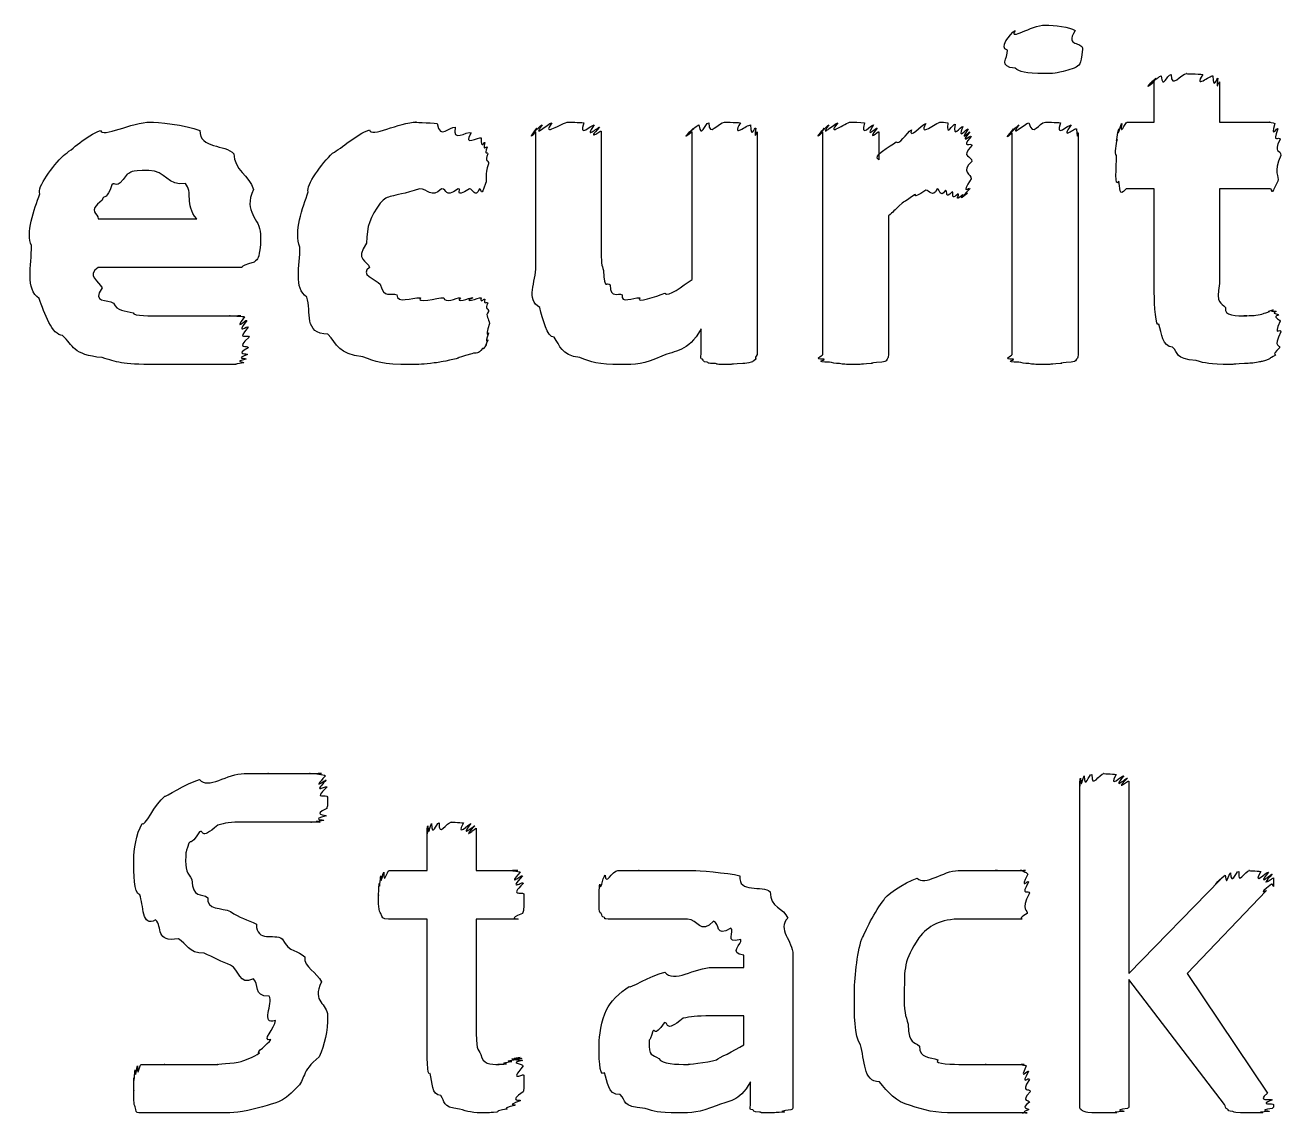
# Model space of a CAD drawing. Header units: millimetres. Extents: x 0 to 216, y 0 to 279.
# Drawn here: x 44.05 to 53.18, y 215.39 to 223.31 of the extents above; entities that cross this region are included whole.
import ezdxf

# ---------------------------------------------------------------- set-up
doc = ezdxf.new("R2010")
doc.units = ezdxf.units.MM
doc.layers.get('0').update_dxf_attribs({"linetype": 'CONTINUOUS'})

msp = doc.modelspace()

# ---------------------------------------------------------------- linework, layer by layer
at = {"color": 0}
for p, q in [((51.7412, 223.131), (51.7412, 223.131)), ((52.2633, 222.601), (52.2633, 222.893)), ((52.7375, 222.893), (52.7375, 222.601)), ((52.0651, 222.601), (52.2633, 222.601)), ((52.7375, 222.601), (53.1068, 222.601)), ((47.7643, 221.554), (47.7643, 222.53)), ((48.2381, 222.535), (48.2381, 221.698)), ((48.8996, 221.455), (48.8996, 222.53)), ((49.3737, 222.53), (49.3737, 220.909)), ((49.8507, 220.909), (49.8507, 222.53)), ((50.2585, 222.53), (50.2585, 222.326)), ((51.2286, 220.909), (51.2286, 222.524)), ((51.7081, 222.524), (51.7081, 220.909)), ((50.9365, 222.315), (50.9365, 222.315)), ((52.2633, 222.116), (52.0594, 222.116)), ((52.2633, 221.361), (52.2633, 222.116)), ((53.1068, 222.116), (52.7375, 222.116)), ((52.7375, 222.116), (52.7375, 221.427)), ((44.5795, 221.896), (45.296, 221.896)), ((50.3301, 221.918), (50.3301, 220.909)), ((45.7592, 221.786), (45.7592, 221.708)), ((45.6103, 221.543), (44.5795, 221.543)), ((47.4253, 221.135), (47.4253, 221.135)), ((48.9659, 220.909), (48.9659, 221.096)), ((53.1841, 221.075), (53.1841, 221.075)), ((51.7204, 215.445), (51.7204, 217.804)), ((52.0788, 217.804), (52.0788, 216.404)), ((46.9717, 217.154), (46.9717, 217.463)), ((47.3301, 217.463), (47.3301, 217.154)), ((46.6961, 217.154), (46.9717, 217.154)), ((47.3301, 217.154), (47.6331, 217.154)), ((52.0788, 216.404), (52.7459, 217.088)), ((53.0765, 217.005), (52.5032, 216.404)), ((46.9717, 216.801), (46.6908, 216.801)), ((46.9717, 215.908), (46.9717, 216.801)), ((47.6331, 216.801), (47.3301, 216.801)), ((47.3301, 216.801), (47.3301, 216.029)), ((49.6341, 216.542), (49.6341, 215.445)), ((49.0499, 216.449), (49.276, 216.449)), ((49.276, 216.449), (49.276, 216.537)), ((52.7734, 215.451), (52.0788, 216.36)), ((52.0788, 216.36), (52.0788, 215.445)), ((52.5032, 216.404), (53.0874, 215.533)), ((46.2485, 216.096), (46.2485, 216.096)), ((49.276, 216.096), (49.0389, 216.096)), ((49.276, 215.886), (49.276, 216.096)), ((47.6772, 215.66), (47.6772, 215.66)), ((49.3254, 215.445), (49.3254, 215.616)), ((51.3595, 215.544), (51.3595, 215.544)), ((53.1315, 215.451), (53.1315, 215.451))]:
    msp.add_line(p, q, dxfattribs=at)
for points in [[(51.2505, 223.268), (51.2039, 223.188), (51.3637, 223.307), (51.471, 223.307)], [(51.471, 223.307), (51.5345, 223.307), (51.6488, 223.293), (51.6862, 223.268)], [(51.1955, 223.125), (51.1267, 223.138), (51.2135, 223.242), (51.2505, 223.268)], [(51.6862, 223.268), (51.6089, 223.138), (51.7412, 223.197), (51.7412, 223.131)], [(51.2505, 222.993), (51.1267, 223.005), (51.1955, 223.062), (51.1955, 223.125)], [(51.7412, 223.131), (51.726, 223.005), (51.7204, 223.018), (51.6805, 222.993)], [(51.4657, 222.954), (51.3182, 222.954), (51.2865, 222.966), (51.2505, 222.993)], [(51.6805, 222.993), (51.5317, 222.954), (51.5719, 222.954), (51.4657, 222.954)], [(52.2746, 222.921), (52.1712, 222.822), (52.2937, 222.934), (52.3131, 222.938)], [(52.3131, 222.938), (52.3254, 222.833), (52.3543, 222.948), (52.3847, 222.948)], [(52.3847, 222.948), (52.3875, 222.836), (52.4563, 222.954), (52.5004, 222.954)], [(52.5004, 222.954), (52.4799, 222.954), (52.5861, 222.951), (52.6161, 222.948)], [(52.6161, 222.948), (52.542, 222.833), (52.6729, 222.945), (52.6881, 222.938)], [(52.6881, 222.938), (52.6934, 222.822), (52.7184, 222.928), (52.7265, 222.921)], [(52.2633, 222.893), (52.1561, 222.807), (52.2661, 222.913), (52.2746, 222.921)], [(52.7265, 222.921), (52.7071, 222.807), (52.7375, 222.904), (52.7375, 222.893)], [(44.5961, 222.541), (44.607, 222.483), (44.8236, 222.601), (44.9598, 222.601)], [(44.9598, 222.601), (45, 222.601), (45.2191, 222.581), (45.3182, 222.541)], [(46.5543, 222.546), (46.5596, 222.483), (46.7706, 222.601), (46.8962, 222.601)], [(46.8962, 222.601), (46.8535, 222.601), (46.9967, 222.597), (47.0447, 222.59)], [(47.0447, 222.59), (47.0669, 222.469), (47.1357, 222.574), (47.177, 222.563)], [(47.7696, 222.557), (47.698, 222.465), (47.789, 222.575), (47.8084, 222.58)], [(47.8084, 222.58), (47.734, 222.476), (47.8497, 222.592), (47.8801, 222.596)], [(47.8801, 222.596), (47.7972, 222.483), (47.9531, 222.601), (48.0011, 222.601)], [(48.0011, 222.601), (48.0067, 222.601), (48.0811, 222.599), (48.1115, 222.596)], [(48.1115, 222.596), (48.0688, 222.476), (48.1693, 222.586), (48.1887, 222.58)], [(48.1887, 222.58), (48.1058, 222.465), (48.2191, 222.57), (48.2272, 222.563)], [(48.9109, 222.557), (48.8114, 222.465), (48.9299, 222.575), (48.9493, 222.58)], [(48.9493, 222.58), (48.9659, 222.476), (48.9906, 222.592), (49.0209, 222.596)], [(49.0209, 222.596), (49.0238, 222.483), (49.0883, 222.601), (49.1367, 222.601)], [(49.1367, 222.601), (49.1201, 222.601), (49.222, 222.599), (49.2524, 222.596)], [(49.2524, 222.596), (49.1779, 222.476), (49.3049, 222.586), (49.324, 222.58)], [(49.324, 222.58), (49.3324, 222.465), (49.3543, 222.568), (49.3628, 222.557)], [(49.8616, 222.557), (49.7858, 222.465), (49.8796, 222.575), (49.8948, 222.58)], [(49.8948, 222.58), (49.8189, 222.476), (49.9346, 222.592), (49.9607, 222.596)], [(49.9607, 222.596), (49.8697, 222.483), (50.0172, 222.601), (50.0546, 222.601)], [(50.0546, 222.601), (50.0655, 222.601), (50.1276, 222.599), (50.1537, 222.596)], [(50.1537, 222.596), (50.1206, 222.476), (50.2049, 222.586), (50.2197, 222.58)], [(50.2197, 222.58), (50.1495, 222.465), (50.2433, 222.568), (50.2476, 222.557)], [(50.4956, 222.546), (50.4733, 222.469), (50.5672, 222.582), (50.6003, 222.59)], [(50.6003, 222.59), (50.5425, 222.483), (50.6734, 222.601), (50.7104, 222.601)], [(50.7104, 222.601), (50.7118, 222.601), (50.7407, 222.599), (50.7601, 222.596)], [(50.7601, 222.596), (50.7488, 222.48), (50.7958, 222.592), (50.8152, 222.585)], [(50.8152, 222.585), (50.7891, 222.469), (50.855, 222.575), (50.8702, 222.568)], [(50.8702, 222.568), (50.8222, 222.458), (50.9005, 222.559), (50.909, 222.552)], [(51.2396, 222.552), (51.1637, 222.461), (51.259, 222.571), (51.278, 222.58)], [(51.278, 222.58), (51.2011, 222.476), (51.3196, 222.592), (51.35, 222.596)], [(51.35, 222.596), (51.3803, 222.483), (51.423, 222.601), (51.471, 222.601)], [(51.471, 222.601), (51.4724, 222.601), (51.5511, 222.599), (51.5814, 222.596)], [(51.5814, 222.596), (51.5345, 222.476), (51.6393, 222.586), (51.6587, 222.58)], [(51.6587, 222.58), (51.5719, 222.461), (51.689, 222.563), (51.6971, 222.552)], [(52.0044, 222.552), (51.9906, 222.469), (52.0181, 222.582), (52.0266, 222.59)], [(52.0266, 222.59), (52.01, 222.483), (52.0499, 222.601), (52.0651, 222.601)], [(53.1068, 222.601), (53.086, 222.601), (53.1315, 222.597), (53.14, 222.59)], [(53.14, 222.59), (53.104, 222.469), (53.158, 222.57), (53.1619, 222.552)], [(44.3258, 222.359), (44.3936, 222.403), (44.4885, 222.499), (44.5961, 222.541)], [(45.3182, 222.541), (45.3196, 222.403), (45.5027, 222.443), (45.5662, 222.37)], [(46.2841, 222.375), (46.3532, 222.41), (46.451, 222.509), (46.5543, 222.546)], [(47.177, 222.563), (47.1509, 222.447), (47.2599, 222.538), (47.293, 222.524)], [(47.293, 222.524), (47.2211, 222.417), (47.3534, 222.497), (47.3646, 222.486)], [(47.3646, 222.486), (47.3646, 222.395), (47.3879, 222.463), (47.3922, 222.452)], [(47.7643, 222.53), (47.6871, 222.447), (47.7654, 222.549), (47.7696, 222.557)], [(48.2272, 222.563), (48.1196, 222.45), (48.2381, 222.546), (48.2381, 222.535)], [(48.8996, 222.53), (48.7962, 222.447), (48.9024, 222.549), (48.9109, 222.557)], [(49.3628, 222.557), (49.3476, 222.447), (49.3737, 222.541), (49.3737, 222.53)], [(49.8507, 222.53), (49.7706, 222.447), (49.8531, 222.549), (49.8616, 222.557)], [(50.2476, 222.557), (50.1608, 222.447), (50.2585, 222.541), (50.2585, 222.53)], [(50.3851, 222.458), (50.4031, 222.425), (50.4624, 222.524), (50.4956, 222.546)], [(50.909, 222.552), (50.837, 222.443), (50.9199, 222.537), (50.9199, 222.53)], [(50.9199, 222.53), (50.8399, 222.428), (50.9266, 222.51), (50.9309, 222.497)], [(50.9309, 222.497), (50.8483, 222.399), (50.9365, 222.46), (50.9365, 222.431)], [(51.2286, 222.524), (51.1485, 222.443), (51.2314, 222.544), (51.2396, 222.552)], [(51.6971, 222.552), (51.7042, 222.443), (51.7081, 222.535), (51.7081, 222.524)], [(51.9934, 222.475), (51.9797, 222.432), (52.0001, 222.533), (52.0044, 222.552)], [(53.1619, 222.552), (53.1153, 222.432), (53.1742, 222.508), (53.1784, 222.475)], [(47.3922, 222.452), (47.3756, 222.377), (47.4045, 222.433), (47.4087, 222.419)], [(47.4087, 222.419), (47.3826, 222.351), (47.414, 222.392), (47.414, 222.37)], [(50.2585, 222.326), (50.2049, 222.355), (50.3439, 222.425), (50.3851, 222.458)], [(50.9365, 222.431), (50.8483, 222.34), (50.9365, 222.361), (50.9365, 222.315)], [(51.9878, 222.359), (51.9726, 222.37), (51.9892, 222.444), (51.9934, 222.475)], [(53.1784, 222.475), (53.1234, 222.37), (53.1841, 222.406), (53.1841, 222.359)], [(44.1551, 222.078), (44.129, 222.127), (44.2517, 222.282), (44.3258, 222.359)], [(45.5662, 222.37), (45.5662, 222.256), (45.6791, 222.21), (45.7094, 222.111)], [(46.1077, 222.094), (46.0858, 222.141), (46.2097, 222.301), (46.2841, 222.375)], [(47.414, 222.37), (47.3865, 222.311), (47.4197, 222.327), (47.4197, 222.298)], [(47.4197, 222.298), (47.3865, 222.215), (47.4116, 222.184), (47.3975, 222.155)], [(50.9365, 222.315), (50.8483, 222.24), (50.9337, 222.221), (50.9309, 222.188)], [(52.0044, 222.171), (51.9726, 222.116), (51.9878, 222.271), (51.9878, 222.359)], [(53.1841, 222.359), (53.1234, 222.233), (53.1756, 222.207), (53.1619, 222.171)], [(44.789, 222.221), (44.7022, 222.094), (44.7075, 222.177), (44.6786, 222.144)], [(44.9488, 222.249), (44.7904, 222.249), (44.8331, 222.239), (44.789, 222.221)], [(45.2134, 222.155), (45.0882, 222.13), (45.066, 222.249), (44.9488, 222.249)], [(44.6786, 222.144), (44.643, 222.031), (44.625, 222.078), (44.607, 222.034)], [(45.296, 221.896), (45.2053, 222.006), (45.2713, 222.092), (45.2134, 222.155)], [(45.7094, 222.111), (45.6283, 221.94), (45.7592, 221.903), (45.7592, 221.786)], [(46.918, 222.116), (46.6919, 222.042), (46.6975, 222.081), (46.6316, 222.012)], [(47.0778, 222.116), (46.9967, 222.042), (46.9801, 222.116), (46.918, 222.116)], [(47.1992, 222.116), (47.0888, 222.042), (47.1248, 222.116), (47.0778, 222.116)], [(47.2817, 222.116), (47.1551, 222.042), (47.2324, 222.116), (47.1992, 222.116)], [(47.3534, 222.116), (47.3206, 222.042), (47.3068, 222.116), (47.2817, 222.116)], [(47.3975, 222.155), (47.3604, 222.042), (47.3714, 222.116), (47.3534, 222.116)], [(50.6829, 222.116), (50.6497, 222.042), (50.625, 222.112), (50.6003, 222.105)], [(50.7436, 222.105), (50.7009, 222.042), (50.7047, 222.116), (50.6829, 222.116)], [(50.9199, 222.116), (50.8332, 222.028), (50.9104, 222.09), (50.9034, 222.083)], [(50.9309, 222.188), (50.8441, 222.061), (50.9266, 222.134), (50.9199, 222.116)], [(52.0594, 222.116), (51.9987, 222.042), (52.0181, 222.134), (52.0044, 222.171)], [(53.1619, 222.171), (53.0973, 222.042), (53.1315, 222.116), (53.1068, 222.116)], [(44.0944, 221.703), (44.0475, 221.788), (44.1138, 221.967), (44.1551, 222.078)], [(44.607, 222.034), (44.4927, 221.943), (44.5823, 221.943), (44.5795, 221.896)], [(46.047, 221.692), (46.0005, 221.797), (46.0664, 221.98), (46.1077, 222.094)], [(50.5174, 222.072), (50.4211, 221.998), (50.4582, 222.037), (50.4292, 222.012)], [(50.6003, 222.105), (50.4804, 222.028), (50.5464, 222.086), (50.5174, 222.072)], [(50.7929, 222.094), (50.7379, 222.031), (50.7615, 222.101), (50.7436, 222.105)], [(50.837, 222.078), (50.7711, 222.024), (50.8109, 222.09), (50.7929, 222.094)], [(50.8702, 222.072), (50.7958, 222.013), (50.8512, 222.074), (50.837, 222.078)], [(50.9034, 222.083), (50.818, 222.013), (50.884, 222.072), (50.8702, 222.072)], [(46.6316, 222.012), (46.5596, 221.907), (46.5321, 221.847), (46.5321, 221.719)], [(50.4292, 222.012), (50.3633, 221.947), (50.3661, 221.954), (50.3301, 221.918)], [(44.1494, 221.317), (44.0475, 221.385), (44.0944, 221.555), (44.0944, 221.703)], [(45.7592, 221.708), (45.7454, 221.598), (45.744, 221.611), (45.7151, 221.581)], [(46.0968, 221.328), (46.0005, 221.389), (46.047, 221.555), (46.047, 221.692)], [(46.5321, 221.719), (46.4414, 221.594), (46.5391, 221.594), (46.5543, 221.543)], [(48.2381, 221.698), (48.2381, 221.568), (48.2438, 221.561), (48.2547, 221.521)], [(45.7151, 221.581), (45.5732, 221.543), (45.6544, 221.543), (45.6103, 221.543)], [(44.5795, 221.543), (44.4885, 221.488), (44.5879, 221.438), (44.607, 221.394)], [(46.5543, 221.543), (46.4742, 221.495), (46.5984, 221.455), (46.6316, 221.422)], [(47.7919, 221.251), (47.6871, 221.312), (47.7643, 221.433), (47.7643, 221.554)], [(48.2547, 221.521), (48.2604, 221.369), (48.2822, 221.445), (48.3044, 221.416)], [(44.607, 221.394), (44.5258, 221.281), (44.6525, 221.313), (44.6899, 221.284)], [(46.6316, 221.422), (46.6591, 221.312), (46.7046, 221.362), (46.7526, 221.345)], [(48.3044, 221.416), (48.3073, 221.312), (48.3595, 221.362), (48.3926, 221.345)], [(48.7013, 221.356), (48.726, 221.323), (48.8294, 221.411), (48.8996, 221.455)], [(52.7375, 221.427), (52.7071, 221.27), (52.7512, 221.291), (52.7816, 221.251)], [(44.3205, 221.047), (44.2433, 221.05), (44.1897, 221.21), (44.1494, 221.317)], [(46.2509, 221.058), (46.0707, 221.058), (46.1328, 221.221), (46.0968, 221.328)], [(46.7526, 221.345), (46.754, 221.278), (46.8574, 221.323), (46.9237, 221.323)], [(46.9237, 221.323), (46.8863, 221.278), (47.0461, 221.323), (47.0944, 221.323)], [(47.0944, 221.323), (47.1001, 221.278), (47.1826, 221.323), (47.2158, 221.323)], [(47.2158, 221.323), (47.1689, 221.278), (47.2817, 221.323), (47.304, 221.323)], [(47.304, 221.323), (47.2172, 221.278), (47.3495, 221.323), (47.3646, 221.323)], [(47.3646, 221.323), (47.3604, 221.278), (47.3837, 221.318), (47.3922, 221.312)], [(47.3922, 221.312), (47.3784, 221.268), (47.4102, 221.298), (47.414, 221.284)], [(48.3926, 221.345), (48.3775, 221.278), (48.471, 221.323), (48.5193, 221.323)], [(48.5193, 221.323), (48.4875, 221.278), (48.6421, 221.333), (48.7013, 221.356)], [(52.2965, 221.13), (52.2746, 221.098), (52.2633, 221.273), (52.2633, 221.361)], [(44.6899, 221.284), (44.7174, 221.223), (44.7738, 221.23), (44.8331, 221.212)], [(44.8331, 221.212), (44.8345, 221.19), (44.9612, 221.19), (45.0427, 221.19)], [(47.414, 221.284), (47.3865, 221.237), (47.4197, 221.248), (47.4197, 221.223)], [(47.4197, 221.223), (47.3893, 221.19), (47.4253, 221.171), (47.4253, 221.135)], [(47.8966, 221.036), (47.8441, 221.032), (47.8137, 221.17), (47.7919, 221.251)], [(52.7816, 221.251), (52.7664, 221.19), (52.8616, 221.19), (52.9361, 221.19)], [(53.002, 221.196), (53.0243, 221.197), (53.0419, 221.203), (53.0571, 221.207)], [(53.0571, 221.207), (53.0571, 221.208), (53.0902, 221.219), (53.1012, 221.223)], [(53.1012, 221.223), (53.0793, 221.219), (53.1206, 221.234), (53.129, 221.234)], [(53.129, 221.234), (53.0931, 221.219), (53.1428, 221.23), (53.1509, 221.223)], [(53.1509, 221.223), (53.1082, 221.208), (53.1633, 221.21), (53.1675, 221.196)], [(45.0427, 221.19), (45.1171, 221.19), (45.1997, 221.19), (45.2632, 221.19)], [(45.2632, 221.19), (45.2423, 221.19), (45.3789, 221.19), (45.423, 221.19)], [(45.423, 221.19), (45.4519, 221.19), (45.5083, 221.19), (45.5387, 221.19)], [(45.5387, 221.19), (45.514, 221.19), (45.5965, 221.19), (45.6159, 221.19)], [(45.6159, 221.19), (45.5443, 221.19), (45.635, 221.187), (45.6434, 221.185)], [(45.6434, 221.185), (45.5581, 221.065), (45.6558, 221.171), (45.66, 221.157)], [(45.66, 221.157), (45.569, 221.039), (45.671, 221.13), (45.671, 221.108)], [(45.671, 221.108), (45.5732, 220.999), (45.6766, 221.065), (45.6766, 221.036)], [(47.4253, 221.135), (47.3893, 221.006), (47.4225, 221.082), (47.4197, 221.064)], [(52.3956, 220.964), (52.3187, 220.966), (52.3187, 221.064), (52.2965, 221.13)], [(52.9361, 221.19), (52.8655, 221.19), (52.983, 221.192), (53.002, 221.196)], [(53.1675, 221.196), (53.1153, 221.182), (53.1742, 221.17), (53.1784, 221.152)], [(53.1784, 221.152), (53.1234, 221.028), (53.1841, 221.108), (53.1841, 221.075)], [(44.607, 220.887), (44.3936, 220.906), (44.3978, 220.977), (44.3205, 221.047)], [(45.6766, 221.036), (45.5732, 220.939), (45.6738, 220.981), (45.671, 220.959)], [(46.5046, 220.893), (46.3243, 220.911), (46.3201, 220.984), (46.2509, 221.058)], [(47.4197, 221.064), (47.3865, 220.97), (47.4169, 221.028), (47.414, 221.014)], [(48.084, 220.887), (47.9407, 220.906), (47.9432, 220.973), (47.8966, 221.036)], [(48.9659, 221.096), (48.8668, 220.921), (48.7786, 220.942), (48.6791, 220.898)], [(53.1841, 221.075), (53.1234, 220.948), (53.1798, 220.988), (53.1731, 220.959)], [(45.671, 220.959), (45.569, 220.9), (45.6681, 220.923), (45.6653, 220.909)], [(47.3756, 220.953), (47.3424, 220.904), (47.3343, 220.929), (47.2983, 220.915)], [(47.4031, 220.981), (47.3714, 220.926), (47.3893, 220.964), (47.3756, 220.953)], [(47.414, 221.014), (47.3826, 220.944), (47.4102, 220.992), (47.4031, 220.981)], [(52.5667, 220.865), (52.4097, 220.877), (52.4425, 220.92), (52.3956, 220.964)], [(53.1731, 220.959), (53.1082, 220.893), (53.1566, 220.915), (53.1453, 220.904)], [(44.9986, 220.837), (44.7393, 220.837), (44.7202, 220.854), (44.607, 220.887)], [(45.2356, 220.837), (45.0882, 220.837), (45.0825, 220.837), (44.9986, 220.837)], [(45.4283, 220.837), (45.3528, 220.837), (45.3087, 220.837), (45.2356, 220.837)], [(45.5718, 220.837), (45.4671, 220.837), (45.4865, 220.837), (45.4283, 220.837)], [(45.6378, 220.848), (45.5401, 220.837), (45.6075, 220.837), (45.5718, 220.837)], [(45.6544, 220.876), (45.5553, 220.855), (45.6449, 220.86), (45.6378, 220.848)], [(45.6653, 220.909), (45.5662, 220.873), (45.6614, 220.887), (45.6544, 220.876)], [(46.8521, 220.837), (46.6397, 220.837), (46.6037, 220.855), (46.5046, 220.893)], [(47.0228, 220.848), (46.9484, 220.837), (46.9099, 220.837), (46.8521, 220.837)], [(47.1717, 220.876), (47.0588, 220.851), (47.0778, 220.855), (47.0228, 220.848)], [(47.2983, 220.915), (47.1509, 220.873), (47.2186, 220.887), (47.1717, 220.876)], [(48.3817, 220.837), (48.2163, 220.837), (48.1637, 220.854), (48.084, 220.887)], [(48.6791, 220.898), (48.5539, 220.837), (48.4837, 220.837), (48.3817, 220.837)], [(48.9768, 220.876), (48.9574, 220.873), (48.9659, 220.898), (48.9659, 220.909)], [(49.01, 220.854), (48.9726, 220.855), (48.9839, 220.868), (48.9768, 220.876)], [(49.0707, 220.843), (49.0015, 220.845), (49.0238, 220.85), (49.01, 220.854)], [(49.1698, 220.837), (49.0541, 220.837), (49.0954, 220.839), (49.0707, 220.843)], [(49.2689, 220.843), (49.1338, 220.837), (49.2097, 220.837), (49.1698, 220.837)], [(49.3296, 220.854), (49.3035, 220.845), (49.2936, 220.846), (49.2689, 220.843)], [(49.3628, 220.876), (49.3367, 220.855), (49.3476, 220.861), (49.3296, 220.854)], [(49.3737, 220.909), (49.3476, 220.873), (49.3695, 220.887), (49.3628, 220.876)], [(49.8616, 220.876), (49.7706, 220.873), (49.8507, 220.898), (49.8507, 220.909)], [(49.9001, 220.854), (49.7858, 220.855), (49.8683, 220.868), (49.8616, 220.876)], [(49.9717, 220.843), (49.9403, 220.845), (49.9181, 220.85), (49.9001, 220.854)], [(50.093, 220.837), (50.002, 220.837), (50.0048, 220.839), (49.9717, 220.843)], [(50.2035, 220.843), (50.0944, 220.837), (50.1371, 220.837), (50.093, 220.837)], [(50.2804, 220.854), (50.1565, 220.845), (50.2363, 220.846), (50.2035, 220.843)], [(50.3192, 220.876), (50.3107, 220.855), (50.2984, 220.861), (50.2804, 220.854)], [(50.3301, 220.909), (50.3259, 220.873), (50.3259, 220.887), (50.3192, 220.876)], [(51.2396, 220.876), (51.1485, 220.873), (51.2286, 220.898), (51.2286, 220.909)], [(51.278, 220.854), (51.1637, 220.855), (51.2466, 220.868), (51.2396, 220.876)], [(51.35, 220.843), (51.3182, 220.845), (51.296, 220.85), (51.278, 220.854)], [(51.471, 220.837), (51.3803, 220.837), (51.3828, 220.839), (51.35, 220.843)], [(51.5814, 220.843), (51.4724, 220.837), (51.5151, 220.837), (51.471, 220.837)], [(51.6587, 220.854), (51.5345, 220.845), (51.6146, 220.846), (51.5814, 220.843)], [(51.6971, 220.876), (51.689, 220.855), (51.6763, 220.861), (51.6587, 220.854)], [(51.7081, 220.909), (51.7042, 220.873), (51.7042, 220.887), (51.6971, 220.876)], [(52.8147, 220.837), (52.663, 220.837), (52.6355, 220.846), (52.5667, 220.865)], [(52.9195, 220.843), (52.7953, 220.837), (52.8507, 220.837), (52.8147, 220.837)], [(53.0186, 220.854), (52.983, 220.845), (52.9551, 220.846), (52.9195, 220.843)], [(53.0959, 220.876), (53.0419, 220.855), (53.0475, 220.861), (53.0186, 220.854)], [(53.1453, 220.904), (53.086, 220.873), (53.1178, 220.887), (53.0959, 220.876)], [(45.3168, 217.816), (45.3732, 217.741), (45.5235, 217.86), (45.642, 217.86)], [(45.642, 217.86), (45.6667, 217.86), (45.7592, 217.86), (45.8184, 217.86)], [(45.8184, 217.86), (45.7853, 217.86), (45.9313, 217.86), (45.9839, 217.86)], [(45.9839, 217.86), (46.0058, 217.86), (46.0802, 217.86), (46.1215, 217.86)], [(46.1215, 217.86), (46.0897, 217.86), (46.1931, 217.86), (46.2044, 217.86)], [(46.2044, 217.86), (46.1162, 217.86), (46.2276, 217.854), (46.2319, 217.843)], [(46.2319, 217.843), (46.1229, 217.723), (46.2372, 217.824), (46.2372, 217.81)], [(51.7204, 217.804), (51.7204, 217.712), (51.7218, 217.818), (51.726, 217.827)], [(51.726, 217.827), (51.7317, 217.727), (51.7426, 217.839), (51.7536, 217.843)], [(51.7536, 217.843), (51.7564, 217.738), (51.7867, 217.854), (51.8086, 217.854)], [(51.8086, 217.854), (51.8047, 217.741), (51.864, 217.86), (51.8968, 217.86)], [(51.8968, 217.86), (51.8749, 217.86), (51.9631, 217.857), (51.985, 217.854)], [(51.985, 217.854), (51.9218, 217.738), (52.0291, 217.85), (52.0404, 217.843)], [(52.0404, 217.843), (51.9479, 217.727), (52.0637, 217.833), (52.0679, 217.827)], [(52.0679, 217.827), (51.9589, 217.716), (52.0788, 217.816), (52.0788, 217.804)], [(45.0631, 217.694), (45.0603, 217.686), (45.2205, 217.789), (45.3168, 217.816)], [(46.2372, 217.81), (46.1271, 217.697), (46.2428, 217.782), (46.2428, 217.76)], [(46.2428, 217.76), (46.1299, 217.657), (46.2485, 217.718), (46.2485, 217.689)], [(44.898, 217.496), (44.9171, 217.463), (44.9929, 217.642), (45.0631, 217.694)], [(46.2485, 217.689), (46.2485, 217.598), (46.2456, 217.631), (46.2428, 217.606)], [(46.2372, 217.551), (46.1186, 217.521), (46.2276, 217.525), (46.2209, 217.518)], [(46.2428, 217.606), (46.1271, 217.551), (46.24, 217.565), (46.2372, 217.551)], [(44.8374, 217.231), (44.8374, 217.304), (44.8564, 217.419), (44.898, 217.496)], [(45.4491, 217.485), (45.3111, 217.363), (45.3528, 217.457), (45.3168, 217.435)], [(45.642, 217.507), (45.5344, 217.507), (45.5041, 217.498), (45.4491, 217.485)], [(45.8516, 217.507), (45.6861, 217.507), (45.7193, 217.507), (45.642, 217.507)], [(46.0114, 217.507), (45.9285, 217.507), (45.9133, 217.507), (45.8516, 217.507)], [(46.1215, 217.507), (46.0167, 217.507), (46.0555, 217.507), (46.0114, 217.507)], [(46.1931, 217.507), (46.0788, 217.507), (46.1546, 217.507), (46.1215, 217.507)], [(46.2209, 217.518), (46.1049, 217.507), (46.2044, 217.507), (46.1931, 217.507)], [(46.9717, 217.463), (46.9717, 217.363), (46.9731, 217.471), (46.9773, 217.479)], [(46.9773, 217.479), (46.9829, 217.377), (46.9939, 217.492), (47.0048, 217.496)], [(47.0048, 217.496), (47.0076, 217.386), (47.038, 217.501), (47.0598, 217.501)], [(47.0598, 217.501), (47.056, 217.388), (47.1152, 217.507), (47.148, 217.507)], [(47.148, 217.507), (47.1262, 217.507), (47.2144, 217.504), (47.2362, 217.501)], [(47.2362, 217.501), (47.1731, 217.386), (47.2803, 217.498), (47.2916, 217.496)], [(47.2916, 217.496), (47.1992, 217.377), (47.3149, 217.486), (47.3191, 217.479)], [(47.3191, 217.479), (47.2101, 217.363), (47.3301, 217.466), (47.3301, 217.463)], [(45.3168, 217.435), (45.2409, 217.319), (45.2575, 217.386), (45.2395, 217.352)], [(45.2395, 217.352), (45.2078, 217.256), (45.2176, 217.292), (45.2176, 217.259)], [(44.8814, 216.978), (44.8374, 216.989), (44.8374, 217.132), (44.8374, 217.231)], [(45.2176, 217.259), (45.2078, 217.157), (45.2314, 217.135), (45.2617, 217.088)], [(45.2617, 217.088), (45.267, 216.945), (45.3291, 216.995), (45.3775, 216.956)], [(46.6245, 217.06), (46.6259, 216.995), (46.6316, 217.1), (46.6355, 217.115)], [(46.6355, 217.115), (46.6369, 217.025), (46.6492, 217.139), (46.6577, 217.143)], [(46.6577, 217.143), (46.6549, 217.036), (46.681, 217.154), (46.6961, 217.154)], [(47.6331, 217.154), (47.5368, 217.154), (47.6458, 217.15), (47.6497, 217.143)], [(47.6497, 217.143), (47.5477, 217.025), (47.662, 217.129), (47.6663, 217.115)], [(47.6663, 217.115), (47.5562, 216.995), (47.6719, 217.083), (47.6719, 217.06)], [(48.2286, 217.055), (48.2342, 216.991), (48.248, 217.099), (48.2671, 217.121)], [(48.2671, 217.121), (48.2699, 217.036), (48.3168, 217.154), (48.3609, 217.154)], [(48.3609, 217.154), (48.3581, 217.154), (48.4558, 217.154), (48.5151, 217.154)], [(48.5151, 217.154), (48.4766, 217.154), (48.6364, 217.154), (48.7027, 217.154)], [(48.7027, 217.154), (48.7303, 217.154), (48.8417, 217.154), (48.9119, 217.154)], [(48.9119, 217.154), (48.9313, 217.154), (49.1561, 217.14), (49.2485, 217.115)], [(49.2485, 217.115), (49.2333, 216.984), (49.4136, 217.051), (49.469, 217)], [(50.2955, 216.939), (50.2931, 216.966), (50.4458, 217.066), (50.5382, 217.099)], [(50.5382, 217.099), (50.5947, 217.036), (50.7284, 217.154), (50.836, 217.154)], [(50.836, 217.154), (50.8702, 217.154), (50.9365, 217.154), (50.9845, 217.154)], [(50.9845, 217.154), (50.9693, 217.154), (51.0812, 217.154), (51.1224, 217.154)], [(51.1224, 217.154), (51.0508, 217.154), (51.1997, 217.154), (51.2329, 217.154)], [(51.2329, 217.154), (51.2339, 217.154), (51.2879, 217.154), (51.2988, 217.154)], [(51.2988, 217.154), (51.2604, 217.154), (51.3221, 217.154), (51.3263, 217.154)], [(51.3263, 217.154), (51.2713, 217.154), (51.3387, 217.144), (51.3429, 217.127)], [(51.3429, 217.127), (51.278, 217.002), (51.3486, 217.093), (51.3486, 217.071)], [(52.7459, 217.088), (52.6493, 217.007), (52.7678, 217.113), (52.7787, 217.121)], [(52.7787, 217.121), (52.79, 217.022), (52.8024, 217.133), (52.8175, 217.138)], [(52.8175, 217.138), (52.8228, 217.033), (52.856, 217.148), (52.8782, 217.148)], [(52.8782, 217.148), (52.8669, 217.036), (52.9248, 217.154), (52.9551, 217.154)], [(52.9551, 217.154), (52.929, 217.154), (53.0158, 217.151), (53.038, 217.148)], [(53.038, 217.148), (52.9731, 217.033), (53.0779, 217.146), (53.0931, 217.143)], [(53.0931, 217.143), (53.002, 217.025), (53.1163, 217.133), (53.1206, 217.127)], [(53.1206, 217.127), (53.013, 217.011), (53.1315, 217.11), (53.1315, 217.099)], [(53.1315, 217.099), (53.1315, 216.984), (53.1262, 217.069), (53.1153, 217.055)], [(46.6189, 216.978), (46.6189, 216.951), (46.6203, 217.038), (46.6245, 217.06)], [(47.6719, 217.06), (47.559, 216.951), (47.6772, 217.011), (47.6772, 216.978)], [(48.223, 216.956), (48.223, 216.947), (48.2244, 217.033), (48.2286, 217.055)], [(49.469, 217), (49.4647, 216.881), (49.5695, 216.884), (49.5956, 216.807)], [(51.3486, 217.071), (51.2822, 216.958), (51.3539, 217.022), (51.3539, 216.989)], [(53.1153, 217.055), (52.9953, 216.956), (53.0945, 217.023), (53.0765, 217.005)], [(44.9972, 216.796), (44.8952, 216.731), (44.9104, 216.907), (44.8814, 216.978)], [(45.3775, 216.956), (45.3623, 216.867), (45.4794, 216.885), (45.5429, 216.856)], [(46.6355, 216.84), (46.6189, 216.856), (46.6189, 216.914), (46.6189, 216.978)], [(47.6772, 216.978), (47.6772, 216.856), (47.6733, 216.869), (47.6663, 216.84)], [(48.223, 216.89), (48.223, 216.881), (48.223, 216.934), (48.223, 216.956)], [(50.1357, 216.658), (50.1579, 216.702), (50.2296, 216.864), (50.2955, 216.939)], [(51.3539, 216.989), (51.2822, 216.856), (51.3486, 216.869), (51.3373, 216.84)], [(45.5429, 216.856), (45.6046, 216.808), (45.6667, 216.796), (45.7302, 216.763)], [(46.6908, 216.801), (46.6439, 216.801), (46.6492, 216.814), (46.6355, 216.84)], [(47.6663, 216.84), (47.5449, 216.801), (47.6472, 216.801), (47.6331, 216.801)], [(48.2395, 216.84), (48.2258, 216.841), (48.2258, 216.87), (48.223, 216.89)], [(48.2618, 216.812), (48.241, 216.815), (48.2466, 216.829), (48.2395, 216.84)], [(48.2893, 216.801), (48.2561, 216.801), (48.2685, 216.804), (48.2618, 216.812)], [(51.3373, 216.84), (51.2604, 216.801), (51.3126, 216.801), (51.2988, 216.801)], [(45.1626, 216.658), (44.9943, 216.628), (45.048, 216.743), (44.9972, 216.796)], [(45.7302, 216.763), (45.7331, 216.628), (45.8583, 216.698), (45.9176, 216.658)], [(48.3609, 216.801), (48.2808, 216.801), (48.303, 216.801), (48.2893, 216.801)], [(48.4822, 216.801), (48.3471, 216.801), (48.3941, 216.801), (48.3609, 216.801)], [(48.6473, 216.801), (48.5606, 216.801), (48.5292, 216.801), (48.4822, 216.801)], [(48.8678, 216.801), (48.689, 216.801), (48.7137, 216.801), (48.6473, 216.801)], [(49.0555, 216.785), (48.9617, 216.683), (48.9409, 216.801), (48.8678, 216.801)], [(49.1822, 216.735), (49.0636, 216.661), (49.1063, 216.774), (49.0555, 216.785)], [(49.2538, 216.652), (49.13, 216.616), (49.2153, 216.713), (49.1822, 216.735)], [(49.5956, 216.807), (49.5155, 216.727), (49.6341, 216.642), (49.6341, 216.542)], [(50.8635, 216.801), (50.7009, 216.801), (50.6222, 216.754), (50.5492, 216.663)], [(51.0342, 216.801), (50.9034, 216.801), (50.9295, 216.801), (50.8635, 216.801)], [(51.1556, 216.801), (51.1168, 216.801), (51.0812, 216.801), (51.0342, 216.801)], [(51.2438, 216.801), (51.1859, 216.801), (51.1912, 216.801), (51.1556, 216.801)], [(51.2988, 216.801), (51.23, 216.801), (51.2657, 216.801), (51.2438, 216.801)], [(45.3499, 216.553), (45.2342, 216.551), (45.2243, 216.621), (45.1626, 216.658)], [(45.9176, 216.658), (45.9726, 216.551), (46.0347, 216.577), (46.083, 216.525)], [(49.276, 216.537), (49.1603, 216.551), (49.2675, 216.619), (49.2538, 216.652)], [(50.0807, 216.25), (50.0807, 216.36), (50.0987, 216.548), (50.1357, 216.658)], [(50.5492, 216.663), (50.4402, 216.499), (50.4444, 216.439), (50.4444, 216.267)], [(45.5429, 216.465), (45.4794, 216.488), (45.4159, 216.523), (45.3499, 216.553)], [(45.708, 216.366), (45.6046, 216.312), (45.6046, 216.435), (45.5429, 216.465)], [(46.083, 216.525), (46.0721, 216.449), (46.174, 216.413), (46.2044, 216.344)], [(48.7027, 216.415), (48.7634, 216.33), (48.9204, 216.449), (49.0499, 216.449)], [(45.8241, 216.239), (45.6999, 216.239), (45.7549, 216.329), (45.708, 216.366)], [(48.4434, 216.311), (48.4396, 216.286), (48.5994, 216.393), (48.7027, 216.415)], [(46.2044, 216.344), (46.1299, 216.191), (46.2485, 216.191), (46.2485, 216.096)], [(48.2783, 216.14), (48.3002, 216.195), (48.3732, 216.267), (48.4434, 216.311)], [(50.4444, 216.267), (50.4402, 216.12), (50.4529, 216.101), (50.4719, 216.035)], [(45.8682, 216.063), (45.7592, 216.025), (45.853, 216.191), (45.8241, 216.239)], [(50.1248, 215.886), (50.0807, 215.944), (50.0807, 216.113), (50.0807, 216.25)], [(46.2485, 216.096), (46.2485, 215.985), (46.2276, 215.886), (46.1878, 215.798)], [(48.223, 215.897), (48.223, 215.937), (48.241, 216.069), (48.2783, 216.14)], [(49.0389, 216.096), (48.9246, 216.096), (48.8929, 216.09), (48.835, 216.079)], [(45.835, 215.925), (45.7592, 215.904), (45.8682, 216.01), (45.8682, 216.063)], [(47.3301, 216.029), (47.3273, 215.838), (47.341, 215.862), (47.3632, 215.815)], [(48.6971, 216.046), (48.6198, 215.93), (48.6322, 216.01), (48.6145, 215.985)], [(48.835, 216.079), (48.6929, 215.959), (48.7331, 216.06), (48.6971, 216.046)], [(50.4719, 216.035), (50.4776, 215.875), (50.5174, 215.919), (50.5548, 215.875)], [(45.7521, 215.826), (45.7193, 215.827), (45.8156, 215.888), (45.835, 215.925)], [(46.9939, 215.677), (46.9717, 215.646), (46.9717, 215.82), (46.9717, 215.908)], [(48.6145, 215.985), (48.5828, 215.882), (48.587, 215.937), (48.587, 215.908)], [(48.587, 215.908), (48.5828, 215.801), (48.6103, 215.816), (48.6586, 215.787)], [(45.6198, 215.765), (45.6449, 215.772), (45.7151, 215.799), (45.7521, 215.826)], [(47.3632, 215.815), (47.3756, 215.743), (47.432, 215.743), (47.4955, 215.743)], [(48.2618, 215.682), (48.223, 215.646), (48.223, 215.816), (48.223, 215.897)], [(49.0774, 215.776), (49.0897, 215.79), (49.2054, 215.838), (49.276, 215.886)], [(50.2627, 215.616), (50.1428, 215.614), (50.1579, 215.779), (50.1248, 215.886)], [(50.5548, 215.875), (50.5506, 215.787), (50.6345, 215.798), (50.6871, 215.776)], [(44.8483, 215.704), (44.8511, 215.614), (44.8606, 215.728), (44.8649, 215.732)], [(44.8649, 215.732), (44.862, 215.624), (44.8814, 215.743), (44.8924, 215.743)], [(44.8924, 215.743), (44.8881, 215.743), (44.927, 215.743), (44.9531, 215.743)], [(44.9531, 215.743), (44.9432, 215.743), (45.019, 215.743), (45.0631, 215.743)], [(45.0631, 215.743), (45.0356, 215.743), (45.1651, 215.743), (45.2286, 215.743)], [(45.2286, 215.743), (45.2783, 215.743), (45.3637, 215.743), (45.4491, 215.743)], [(45.4491, 215.743), (45.4244, 215.743), (45.5676, 215.75), (45.6198, 215.765)], [(46.1878, 215.798), (46.0498, 215.69), (46.0911, 215.634), (46.0223, 215.572)], [(47.4955, 215.743), (47.4595, 215.743), (47.5354, 215.744), (47.5506, 215.748)], [(47.5506, 215.748), (47.4899, 215.754), (47.5781, 215.761), (47.589, 215.765)], [(47.589, 215.765), (47.5149, 215.765), (47.6141, 215.777), (47.6222, 215.781)], [(47.6222, 215.781), (47.534, 215.776), (47.6416, 215.792), (47.6497, 215.792)], [(47.6497, 215.792), (47.5449, 215.776), (47.6567, 215.79), (47.661, 215.787)], [(47.661, 215.787), (47.552, 215.772), (47.6663, 215.781), (47.6663, 215.771)], [(47.6663, 215.771), (47.5562, 215.754), (47.6719, 215.75), (47.6719, 215.732)], [(47.6719, 215.732), (47.559, 215.599), (47.6772, 215.689), (47.6772, 215.66)], [(48.6586, 215.787), (48.6819, 215.743), (48.7811, 215.743), (48.8735, 215.743)], [(48.8735, 215.743), (48.8474, 215.743), (49.0142, 215.754), (49.0774, 215.776)], [(50.6871, 215.776), (50.6568, 215.743), (50.8028, 215.743), (50.8688, 215.743)], [(50.8688, 215.743), (50.9076, 215.743), (50.9916, 215.743), (51.0399, 215.743)], [(51.0399, 215.743), (51.0025, 215.743), (51.1295, 215.743), (51.1665, 215.743)], [(51.1665, 215.743), (51.1941, 215.743), (51.2329, 215.743), (51.2547, 215.743)], [(51.2547, 215.743), (51.241, 215.743), (51.3002, 215.743), (51.3154, 215.743)], [(51.3154, 215.743), (51.2632, 215.743), (51.3278, 215.739), (51.332, 215.732)], [(51.332, 215.732), (51.2741, 215.611), (51.3443, 215.711), (51.3486, 215.693)], [(44.8374, 215.644), (44.8398, 215.584), (44.8441, 215.689), (44.8483, 215.704)], [(44.8374, 215.555), (44.8374, 215.536), (44.8374, 215.622), (44.8374, 215.644)], [(47.0711, 215.517), (47.0048, 215.518), (47.0119, 215.614), (46.9939, 215.677)], [(47.6772, 215.66), (47.6772, 215.523), (47.6747, 215.573), (47.6719, 215.544)], [(48.3775, 215.523), (48.2783, 215.523), (48.2907, 215.619), (48.2618, 215.682)], [(51.3486, 215.693), (51.2822, 215.578), (51.3539, 215.658), (51.3539, 215.633)], [(51.3539, 215.633), (51.2851, 215.525), (51.3595, 215.578), (51.3595, 215.544)], [(44.8483, 215.434), (44.8374, 215.448), (44.8374, 215.503), (44.8374, 215.555)], [(46.0223, 215.572), (45.9094, 215.452), (45.8692, 215.467), (45.7743, 215.434)], [(47.6719, 215.544), (47.552, 215.463), (47.661, 215.492), (47.6497, 215.478)], [(49.3254, 215.616), (49.2372, 215.463), (49.1712, 215.481), (49.083, 215.445)], [(50.4885, 215.445), (50.3813, 215.467), (50.3245, 215.542), (50.2627, 215.616)], [(51.3595, 215.544), (51.2851, 215.463), (51.3567, 215.489), (51.3539, 215.467)], [(53.0874, 215.533), (52.9992, 215.467), (53.1125, 215.497), (53.1206, 215.484)], [(47.2087, 215.418), (47.074, 215.43), (47.1068, 215.473), (47.0711, 215.517)], [(47.6112, 215.445), (47.4969, 215.415), (47.5728, 215.424), (47.5506, 215.418)], [(47.6497, 215.478), (47.534, 215.437), (47.6292, 215.456), (47.6112, 215.445)], [(48.5592, 215.423), (48.3775, 215.434), (48.4283, 215.478), (48.3775, 215.523)], [(49.083, 215.445), (48.9423, 215.39), (48.901, 215.39), (48.8019, 215.39)], [(49.342, 215.412), (49.3102, 215.412), (49.3254, 215.43), (49.3254, 215.445)], [(49.6341, 215.445), (49.6341, 215.412), (49.6288, 215.419), (49.6175, 215.412)], [(50.8028, 215.39), (50.6786, 215.39), (50.5795, 215.408), (50.4885, 215.445)], [(51.3539, 215.467), (51.2822, 215.419), (51.3514, 215.426), (51.3486, 215.412)], [(51.726, 215.418), (51.7204, 215.415), (51.7204, 215.434), (51.7204, 215.445)], [(52.0788, 215.445), (52.076, 215.419), (52.0746, 215.43), (52.0679, 215.423)], [(52.7953, 215.418), (52.7816, 215.419), (52.7801, 215.44), (52.7734, 215.451)], [(53.1206, 215.484), (53.013, 215.441), (53.1315, 215.462), (53.1315, 215.451)], [(53.1315, 215.451), (53.1315, 215.419), (53.1276, 215.43), (53.1206, 215.423)], [(44.8758, 215.39), (44.8511, 215.39), (44.855, 215.404), (44.8483, 215.434)], [(44.9474, 215.39), (44.8772, 215.39), (44.8896, 215.39), (44.8758, 215.39)], [(45.0797, 215.39), (44.9474, 215.39), (44.9834, 215.39), (44.9474, 215.39)], [(45.2561, 215.39), (45.1679, 215.39), (45.1309, 215.39), (45.0797, 215.39)], [(45.4656, 215.39), (45.3002, 215.39), (45.3224, 215.39), (45.2561, 215.39)], [(45.7743, 215.434), (45.6008, 215.39), (45.5757, 215.39), (45.4656, 215.39)], [(47.4017, 215.39), (47.3026, 215.39), (47.2641, 215.398), (47.2087, 215.418)], [(47.4789, 215.396), (47.4017, 215.39), (47.4267, 215.39), (47.4017, 215.39)], [(47.5506, 215.418), (47.4528, 215.401), (47.5036, 215.403), (47.4789, 215.396)], [(48.8019, 215.39), (48.6378, 215.39), (48.6322, 215.401), (48.5592, 215.423)], [(49.3917, 215.396), (49.3324, 215.397), (49.3529, 215.404), (49.342, 215.412)], [(49.4799, 215.39), (49.3765, 215.39), (49.4136, 215.392), (49.3917, 215.396)], [(49.5681, 215.396), (49.4538, 215.39), (49.5198, 215.39), (49.4799, 215.39)], [(49.6175, 215.412), (49.4937, 215.397), (49.59, 215.398), (49.5681, 215.396)], [(50.9626, 215.39), (50.8522, 215.39), (50.8579, 215.39), (50.8028, 215.39)], [(51.1115, 215.39), (50.9584, 215.39), (51.0177, 215.39), (50.9626, 215.39)], [(51.2329, 215.39), (51.1679, 215.39), (51.1584, 215.39), (51.1115, 215.39)], [(51.3098, 215.39), (51.2382, 215.39), (51.2685, 215.39), (51.2329, 215.39)], [(51.3373, 215.39), (51.2671, 215.39), (51.3235, 215.39), (51.3098, 215.39)], [(51.3486, 215.412), (51.278, 215.39), (51.3443, 215.39), (51.3373, 215.39)], [(51.7536, 215.401), (51.7317, 215.404), (51.7331, 215.414), (51.726, 215.418)], [(51.8086, 215.39), (51.7564, 215.393), (51.7673, 215.397), (51.7536, 215.401)], [(51.8968, 215.39), (51.8047, 215.39), (51.8336, 215.39), (51.8086, 215.39)], [(51.985, 215.39), (51.8749, 215.39), (51.9328, 215.39), (51.8968, 215.39)], [(52.0404, 215.401), (51.9218, 215.393), (52.01, 215.393), (51.985, 215.39)], [(52.0679, 215.423), (51.9479, 215.404), (52.0541, 215.408), (52.0404, 215.401)], [(52.8341, 215.401), (52.801, 215.401), (52.8066, 215.409), (52.7953, 215.418)], [(52.8891, 215.39), (52.8299, 215.393), (52.8479, 215.397), (52.8341, 215.401)], [(52.9717, 215.39), (52.874, 215.39), (52.911, 215.39), (52.8891, 215.39)], [(53.049, 215.39), (52.9399, 215.39), (53.0049, 215.39), (52.9717, 215.39)], [(53.0987, 215.401), (52.9802, 215.393), (53.0712, 215.393), (53.049, 215.39)], [(53.1206, 215.423), (53.002, 215.404), (53.1096, 215.408), (53.0987, 215.401)]]:
    msp.add_open_spline(points, degree=3, dxfattribs=at)

doc.saveas('drawing.dxf')
